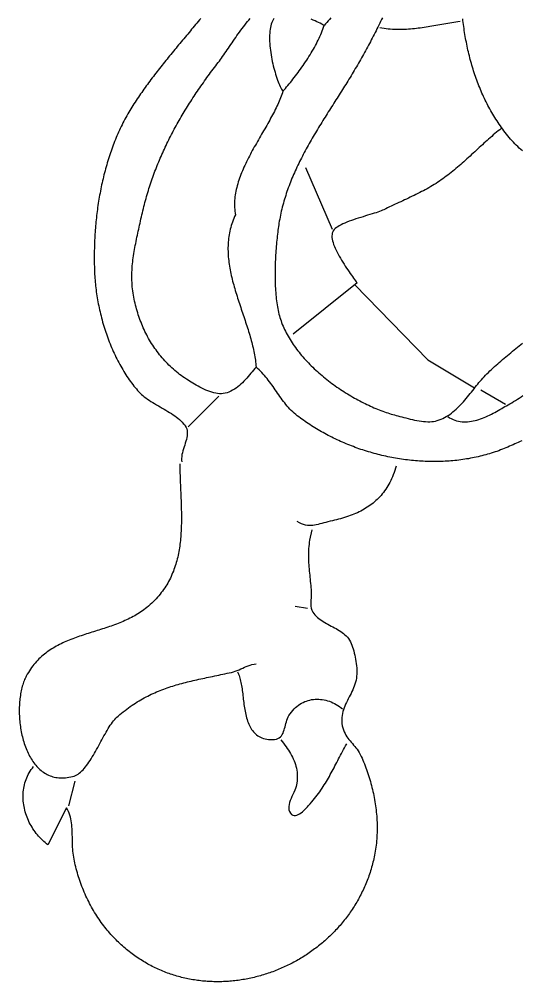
# Model space of a CAD drawing. Header units: millimetres. Extents: x 38 to 1443, y 33 to 1224.
# Drawn here: x 37.6 to 281.4, y 54.7 to 522.2 of the extents above; entities that cross this region are included whole.
import ezdxf

# ---------------------------------------------------------------- set-up
doc = ezdxf.new("R2010")
doc.units = ezdxf.units.MM
doc.layers.add('0_0_0', color=3, linetype='Continuous')

msp = doc.modelspace()

# ---------------------------------------------------------------- linework, layer by layer
at = {"layer": '0_0_0'}
for points in [[(125.7, 522.64), (125.06, 521.88), (124.43, 521.11), (123.8, 520.35), (123.16, 519.59), (122.53, 518.83), (121.89, 518.07), (121.25, 517.31), (120.62, 516.55), (119.98, 515.79), (119.35, 515.03), (118.71, 514.27), (118.08, 513.51), (117.45, 512.75), (116.81, 511.99), (116.18, 511.23), (115.55, 510.47), (114.92, 509.71), (114.29, 508.95), (113.66, 508.19), (113.04, 507.44), (112.41, 506.68), (111.79, 505.92), (111.16, 505.15), (110.54, 504.39), (109.93, 503.63), (109.31, 502.87), (108.69, 502.11), (108.08, 501.35), (107.47, 500.58), (106.86, 499.82), (106.26, 499.06), (105.66, 498.29), (105.06, 497.53), (104.46, 496.76), (103.87, 495.99), (103.27, 495.22), (102.69, 494.45), (102.1, 493.68), (101.52, 492.91), (100.94, 492.14), (100.37, 491.37), (99.8, 490.59), (99.23, 489.82), (98.67, 489.04), (98.11, 488.26), (97.55, 487.48), (97, 486.7), (96.46, 485.92), (95.91, 485.14), (95.38, 484.35), (94.84, 483.57), (94.31, 482.78), (93.79, 481.99), (93.27, 481.2), (92.75, 480.38), (92.23, 479.56), (91.72, 478.73), (91.21, 477.89), (90.72, 477.05), (90.23, 476.2), (89.75, 475.35), (89.28, 474.49), (88.82, 473.62), (88.37, 472.75), (87.92, 471.88), (87.48, 471), (87.05, 470.11), (86.63, 469.22), (86.21, 468.33), (85.8, 467.43), (85.4, 466.52), (85.01, 465.61), (84.63, 464.7), (84.25, 463.78), (83.88, 462.86), (83.52, 461.93), (83.16, 461), (82.81, 460.07), (82.47, 459.13), (82.14, 458.19), (81.82, 457.25), (81.5, 456.3), (81.19, 455.35), (80.88, 454.39), (80.58, 453.44), (80.29, 452.48), (80.01, 451.51), (79.74, 450.55), (79.47, 449.58), (79.21, 448.61), (78.95, 447.63), (78.7, 446.66), (78.46, 445.68), (78.23, 444.7), (78, 443.72), (77.78, 442.73), (77.56, 441.75), (77.36, 440.76), (77.15, 439.77), (76.96, 438.78), (76.77, 437.79), (76.59, 436.8), (76.41, 435.8), (76.25, 434.81), (76.08, 433.81), (75.93, 432.81), (75.78, 431.81), (75.63, 430.82), (75.5, 429.82), (75.37, 428.82), (75.24, 427.82), (75.12, 426.82), (75.01, 425.82), (74.9, 424.82), (74.8, 423.82), (74.71, 422.82), (74.62, 421.82), (74.53, 420.82), (74.46, 419.83), (74.39, 418.83), (74.32, 417.83), (74.26, 416.84), (74.21, 415.84), (74.16, 414.85), (74.11, 413.86), (74.08, 412.87), (74.05, 411.88), (74.02, 410.89), (74, 409.91), (73.98, 408.92), (73.97, 407.94), (73.97, 406.96), (73.97, 405.98), (73.97, 405), (73.99, 404.03), (74, 403.06), (74.02, 402.09), (74.05, 401.12), (74.08, 400.16), (74.12, 399.2), (74.16, 398.28), (74.21, 397.36), (74.28, 396.42), (74.35, 395.49), (74.43, 394.55), (74.52, 393.6), (74.62, 392.65), (74.73, 391.7), (74.85, 390.74), (74.98, 389.78), (75.12, 388.81), (75.27, 387.85), (75.43, 386.88), (75.59, 385.9), (75.77, 384.93), (75.96, 383.95), (76.15, 382.98), (76.36, 382), (76.57, 381.02), (76.8, 380.04), (77.03, 379.06), (77.27, 378.09), (77.53, 377.11), (77.79, 376.13), (78.06, 375.15), (78.34, 374.18), (78.63, 373.21), (78.93, 372.24), (79.23, 371.27), (79.55, 370.3), (79.88, 369.34), (80.21, 368.38), (80.56, 367.42), (80.91, 366.47), (81.27, 365.52), (81.64, 364.58), (82.03, 363.64), (82.42, 362.71), (82.81, 361.78), (83.22, 360.86), (83.64, 359.94), (84.06, 359.03), (84.5, 358.13), (84.94, 357.23), (85.4, 356.34), (85.86, 355.46), (86.33, 354.59), (86.81, 353.72), (87.29, 352.86), (87.79, 352.01), (88.3, 351.17), (88.81, 350.34), (89.33, 349.52), (89.86, 348.71), (90.4, 347.91), (90.95, 347.12), (91.51, 346.34), (92.08, 345.57), (92.65, 344.82), (93.23, 344.07), (93.83, 343.34), (94.43, 342.62), (95.04, 341.91), (95.65, 341.22), (96.23, 340.61), (96.86, 340.01), (97.54, 339.43), (98.26, 338.85), (99.02, 338.28), (99.82, 337.72), (100.64, 337.17), (101.49, 336.62), (102.37, 336.07), (103.26, 335.53), (104.16, 334.99), (105.08, 334.45), (106, 333.91), (106.92, 333.38), (107.84, 332.84), (108.76, 332.3), (109.66, 331.75), (110.55, 331.2), (111.42, 330.65), (112.26, 330.09), (113.08, 329.53), (113.87, 328.95), (114.62, 328.37), (115.33, 327.78), (116, 327.18), (116.62, 326.56), (117.19, 325.94), (117.7, 325.3), (118.16, 324.65), (118.54, 323.98), (118.86, 323.23), (119.06, 322.45), (119.15, 321.64), (119.15, 320.8), (119.06, 319.94), (118.91, 319.06), (118.7, 318.16), (118.45, 317.25), (118.17, 316.32), (117.87, 315.39), (117.56, 314.46), (117.27, 313.52), (116.99, 312.59), (116.75, 311.66), (116.56, 310.74), (116.43, 309.83), (116.37, 308.93), (116.4, 308.06), (116.52, 307.2)], [(281.47, 317.51), (280.62, 317.11), (279.77, 316.71), (278.92, 316.32), (278.07, 315.93), (277.22, 315.54), (276.37, 315.16), (275.52, 314.78), (274.66, 314.4), (273.79, 314.03), (272.91, 313.67), (272.03, 313.33), (271.15, 312.99), (270.27, 312.66), (269.38, 312.34), (268.48, 312.04), (267.58, 311.74), (266.68, 311.45), (265.78, 311.17), (264.87, 310.91), (263.96, 310.65), (263.04, 310.4), (262.13, 310.17), (261.21, 309.94), (260.28, 309.72), (259.36, 309.52), (258.43, 309.32), (257.5, 309.13), (256.56, 308.95), (255.63, 308.78), (254.69, 308.62), (253.75, 308.48), (252.81, 308.34), (251.86, 308.21), (250.92, 308.09), (249.97, 307.97), (249.02, 307.87), (248.07, 307.78), (247.11, 307.7), (246.16, 307.62), (245.2, 307.56), (244.25, 307.5), (243.29, 307.46), (242.33, 307.42), (241.37, 307.39), (240.41, 307.37), (239.45, 307.36), (238.49, 307.36), (237.53, 307.37), (236.56, 307.39), (235.6, 307.41), (234.64, 307.45), (233.67, 307.49), (232.71, 307.55), (231.75, 307.61), (230.78, 307.68), (229.82, 307.76), (228.86, 307.84), (227.9, 307.94), (226.94, 308.04), (225.98, 308.16), (225.02, 308.28), (224.06, 308.41), (223.1, 308.54), (222.14, 308.69), (221.19, 308.85), (220.23, 309.01), (219.28, 309.18), (218.33, 309.36), (217.38, 309.55), (216.43, 309.74), (215.48, 309.95), (214.54, 310.16), (213.59, 310.38), (212.65, 310.61), (211.71, 310.84), (210.78, 311.08), (209.84, 311.34), (208.91, 311.6), (207.98, 311.86), (207.05, 312.14), (206.13, 312.42), (205.21, 312.71), (204.29, 313.01), (203.38, 313.31), (202.46, 313.63), (201.56, 313.95), (200.65, 314.28), (199.75, 314.61), (198.85, 314.95), (197.95, 315.3), (197.06, 315.66), (196.17, 316.03), (195.29, 316.4), (194.41, 316.78), (193.54, 317.17), (192.66, 317.56), (191.8, 317.96), (190.93, 318.37), (190.08, 318.78), (189.22, 319.21), (188.37, 319.63), (187.53, 320.07), (186.69, 320.51), (185.86, 320.96), (185.03, 321.42), (184.2, 321.88), (183.38, 322.35), (182.57, 322.83), (181.76, 323.31), (180.96, 323.8), (180.16, 324.3), (179.37, 324.8), (178.59, 325.31), (177.81, 325.83), (177.03, 326.35), (176.27, 326.88), (175.5, 327.41), (174.75, 327.95), (174, 328.5), (173.26, 329.06), (172.52, 329.62), (171.76, 330.23), (171.02, 330.86), (170.31, 331.52), (169.61, 332.19), (168.94, 332.89), (168.29, 333.6), (167.65, 334.33), (167.03, 335.08), (166.42, 335.83), (165.82, 336.6), (165.24, 337.38), (164.66, 338.17), (164.09, 338.96), (163.52, 339.76), (162.97, 340.56), (162.41, 341.36), (161.85, 342.16), (161.29, 342.97), (160.73, 343.77), (160.17, 344.56), (159.6, 345.35), (159.03, 346.13), (158.44, 346.91), (157.85, 347.67), (157.24, 348.42), (156.62, 349.16), (155.98, 349.88), (155.33, 350.58), (154.66, 351.27), (153.97, 351.93), (153.26, 352.58), (152.52, 353.2), (151.92, 352.5), (151.3, 351.77), (150.67, 351.02), (150.03, 350.25), (149.38, 349.48), (148.72, 348.71), (148.04, 347.94), (147.35, 347.17), (146.64, 346.42), (145.91, 345.69), (145.17, 344.98), (144.4, 344.3), (143.62, 343.66), (142.82, 343.06), (141.99, 342.5), (141.14, 341.99), (140.27, 341.53), (139.37, 341.14), (138.45, 340.82), (137.5, 340.57), (136.52, 340.39), (135.66, 340.32), (134.77, 340.32), (133.85, 340.4), (132.92, 340.55), (131.97, 340.76), (131.01, 341.02), (130.04, 341.33), (129.08, 341.69), (128.11, 342.09), (127.15, 342.51), (126.2, 342.97), (125.27, 343.44), (124.36, 343.93), (123.47, 344.43), (122.61, 344.93), (121.78, 345.43), (120.98, 345.91), (120.23, 346.39), (119.52, 346.84), (118.67, 347.4), (117.84, 347.97), (117.02, 348.55), (116.21, 349.14), (115.41, 349.74), (114.63, 350.36), (113.86, 350.98), (113.11, 351.62), (112.37, 352.26), (111.64, 352.92), (110.92, 353.59), (110.22, 354.26), (109.54, 354.95), (108.86, 355.65), (108.2, 356.35), (107.56, 357.07), (106.92, 357.8), (106.3, 358.53), (105.7, 359.28), (105.1, 360.03), (104.52, 360.8), (103.96, 361.57), (103.4, 362.35), (102.86, 363.14), (102.33, 363.94), (101.82, 364.74), (101.32, 365.56), (100.83, 366.38), (100.36, 367.21), (99.9, 368.05), (99.45, 368.9), (99.01, 369.75), (98.59, 370.61), (98.18, 371.48), (97.78, 372.36), (97.4, 373.24), (97.03, 374.13), (96.67, 375.03), (96.33, 375.93), (96, 376.84), (95.68, 377.75), (95.37, 378.68), (95.08, 379.61), (94.8, 380.54), (94.53, 381.48), (94.28, 382.43), (94.03, 383.38), (93.81, 384.34), (93.59, 385.3), (93.38, 386.27), (93.19, 387.24), (93.01, 388.22), (92.85, 389.2), (92.7, 390.22), (92.56, 391.24), (92.46, 392.26), (92.37, 393.28), (92.31, 394.29), (92.26, 395.3), (92.24, 396.32), (92.23, 397.33), (92.24, 398.33), (92.27, 399.34), (92.32, 400.35), (92.38, 401.35), (92.46, 402.36), (92.55, 403.36), (92.65, 404.36), (92.77, 405.36), (92.9, 406.36), (93.04, 407.36), (93.19, 408.36), (93.35, 409.35), (93.52, 410.35), (93.7, 411.34), (93.89, 412.34), (94.08, 413.33), (94.28, 414.32), (94.48, 415.31), (94.69, 416.31), (94.9, 417.3), (95.12, 418.29), (95.33, 419.28), (95.55, 420.26), (95.77, 421.25), (95.99, 422.24), (96.21, 423.23), (96.43, 424.21), (96.64, 425.2), (96.86, 426.21), (97.09, 427.22), (97.32, 428.22), (97.56, 429.22), (97.8, 430.21), (98.05, 431.2), (98.31, 432.18), (98.57, 433.17), (98.83, 434.14), (99.1, 435.12), (99.38, 436.08), (99.66, 437.05), (99.95, 438.01), (100.24, 438.97), (100.54, 439.92), (100.84, 440.87), (101.15, 441.82), (101.47, 442.76), (101.79, 443.7), (102.11, 444.64), (102.44, 445.57), (102.78, 446.5), (103.12, 447.42), (103.46, 448.35), (103.82, 449.27), (104.17, 450.18), (104.53, 451.1), (104.9, 452.01), (105.27, 452.91), (105.65, 453.82), (106.03, 454.72), (106.42, 455.62), (106.81, 456.51), (107.2, 457.4), (107.61, 458.29), (108.01, 459.18), (108.42, 460.06), (108.84, 460.95), (109.26, 461.83), (109.69, 462.7), (110.12, 463.58), (110.55, 464.45), (111, 465.32), (111.44, 466.19), (111.89, 467.05), (112.35, 467.91), (112.8, 468.78), (113.27, 469.63), (113.74, 470.49), (114.21, 471.35), (114.69, 472.2), (115.17, 473.05), (115.66, 473.9), (116.15, 474.74), (116.65, 475.59), (117.15, 476.43), (117.65, 477.28), (118.16, 478.12), (118.68, 478.96), (119.2, 479.79), (119.72, 480.63), (120.25, 481.46), (120.78, 482.3), (121.32, 483.13), (121.86, 483.96), (122.4, 484.79), (122.95, 485.62), (123.51, 486.44), (124.06, 487.27), (124.63, 488.1), (125.19, 488.92), (125.76, 489.74), (126.34, 490.57), (126.92, 491.39), (127.5, 492.21), (128.08, 493.03), (128.68, 493.85), (129.27, 494.67), (129.87, 495.48), (130.47, 496.3), (131.08, 497.12), (131.69, 497.94), (132.31, 498.75), (132.93, 499.57), (133.55, 500.39), (134.18, 501.2), (134.7, 501.89), (135.23, 502.61), (135.76, 503.35), (136.3, 504.11), (136.85, 504.89), (137.4, 505.69), (137.96, 506.5), (138.52, 507.33), (139.09, 508.17), (139.67, 509.03), (140.25, 509.89), (140.84, 510.75), (141.43, 511.63), (142.03, 512.5), (142.63, 513.38), (143.24, 514.26), (143.86, 515.13), (144.48, 516), (145.11, 516.87), (145.75, 517.72), (146.39, 518.57), (147.04, 519.4), (147.69, 520.22), (148.35, 521.03), (149.02, 521.81), (149.69, 522.58)], [(161.2, 522.57), (160.82, 521.97), (160.48, 521.31), (160.18, 520.61), (159.91, 519.86), (159.69, 519.06), (159.5, 518.22), (159.35, 517.34), (159.23, 516.43), (159.14, 515.49), (159.08, 514.52), (159.05, 513.52), (159.06, 512.49), (159.09, 511.45), (159.14, 510.39), (159.22, 509.32), (159.33, 508.23), (159.45, 507.14), (159.6, 506.04), (159.77, 504.94), (159.96, 503.84), (160.17, 502.75), (160.39, 501.66), (160.63, 500.58), (160.88, 499.52), (161.14, 498.47), (161.42, 497.44), (161.71, 496.43), (162, 495.45), (162.31, 494.5), (162.62, 493.58), (162.94, 492.69), (163.26, 491.84), (163.58, 491.03), (163.91, 490.27), (164.23, 489.55), (164.56, 488.88), (164.88, 488.26), (165.21, 487.7), (165.52, 487.2), (166.12, 487.89), (166.73, 488.6), (167.33, 489.32), (167.95, 490.05), (168.56, 490.8), (169.18, 491.56), (169.8, 492.33), (170.42, 493.11), (171.04, 493.9), (171.66, 494.71), (172.28, 495.52), (172.89, 496.34), (173.5, 497.18), (174.11, 498.02), (174.72, 498.86), (175.31, 499.72), (175.91, 500.58), (176.49, 501.45), (177.07, 502.32), (177.64, 503.19), (178.2, 504.08), (178.74, 504.96), (179.28, 505.85), (179.81, 506.74), (180.32, 507.64), (180.82, 508.53), (181.31, 509.43), (181.78, 510.32), (182.24, 511.22), (182.68, 512.12), (183.1, 513.01), (183.51, 513.9), (183.9, 514.8), (184.26, 515.68), (184.61, 516.57), (184.94, 517.45), (185.24, 518.33), (185.52, 519.2)], [(213.82, 522.91), (213.39, 522.01), (212.95, 521.11), (212.51, 520.22), (212.07, 519.32), (211.63, 518.43), (211.18, 517.53), (210.73, 516.64), (210.28, 515.75), (209.82, 514.86), (209.36, 513.97), (208.9, 513.08), (208.44, 512.2), (207.97, 511.31), (207.51, 510.43), (207.04, 509.55), (206.56, 508.67), (206.09, 507.79), (205.61, 506.91), (205.13, 506.03), (204.64, 505.16), (204.16, 504.28), (203.67, 503.41), (203.17, 502.54), (202.68, 501.67), (202.18, 500.8), (201.68, 499.94), (201.18, 499.07), (200.67, 498.21), (200.16, 497.34), (199.65, 496.48), (199.14, 495.62), (198.62, 494.77), (198.1, 493.91), (197.58, 493.05), (197.05, 492.2), (196.54, 491.37), (196.02, 490.54), (195.5, 489.71), (194.98, 488.88), (194.46, 488.04), (193.93, 487.21), (193.4, 486.38), (192.87, 485.54), (192.35, 484.71), (191.82, 483.88), (191.28, 483.04), (190.75, 482.2), (190.22, 481.37), (189.69, 480.53), (189.16, 479.69), (188.62, 478.85), (188.09, 478.01), (187.56, 477.17), (187.03, 476.33), (186.5, 475.48), (185.97, 474.64), (185.44, 473.79), (184.92, 472.95), (184.39, 472.1), (183.87, 471.25), (183.35, 470.4), (182.83, 469.55), (182.32, 468.69), (181.8, 467.84), (181.29, 466.98), (180.78, 466.12), (180.28, 465.26), (179.78, 464.4), (179.28, 463.54), (178.78, 462.68), (178.29, 461.81), (177.81, 460.94), (177.33, 460.07), (176.85, 459.2), (176.37, 458.32), (175.91, 457.45), (175.44, 456.57), (174.98, 455.69), (174.53, 454.81), (174.08, 453.92), (173.64, 453.04), (173.21, 452.15), (172.78, 451.26), (172.35, 450.36), (171.94, 449.46), (171.53, 448.57), (171.12, 447.66), (170.73, 446.76), (170.34, 445.85), (169.95, 444.95), (169.58, 444.03), (169.21, 443.12), (168.85, 442.2), (168.5, 441.28), (168.16, 440.36), (167.83, 439.43), (167.5, 438.5), (167.19, 437.57), (166.88, 436.64), (166.58, 435.7), (166.29, 434.76), (166.01, 433.81), (165.75, 432.87), (165.49, 431.91), (165.24, 430.96), (165, 430), (164.77, 429.04), (164.55, 428.08), (164.35, 427.11), (164.15, 426.14), (163.97, 425.16), (163.8, 424.18), (163.64, 423.2), (163.51, 422.36), (163.38, 421.49), (163.25, 420.61), (163.13, 419.7), (163.01, 418.77), (162.9, 417.83), (162.79, 416.87), (162.68, 415.9), (162.57, 414.9), (162.48, 413.9), (162.38, 412.88), (162.29, 411.85), (162.21, 410.82), (162.13, 409.77), (162.06, 408.71), (161.99, 407.64), (161.93, 406.57), (161.88, 405.5), (161.83, 404.42), (161.79, 403.33), (161.76, 402.24), (161.73, 401.16), (161.71, 400.07), (161.7, 398.98), (161.7, 397.9), (161.71, 396.81), (161.73, 395.74), (161.75, 394.66), (161.79, 393.6), (161.83, 392.54), (161.89, 391.48), (161.95, 390.44), (162.03, 389.41), (162.11, 388.39), (162.21, 387.38), (162.31, 386.38), (162.43, 385.4), (162.56, 384.44), (162.71, 383.49), (162.86, 382.56), (163.03, 381.65), (163.21, 380.75), (163.4, 379.88), (163.61, 379.03), (163.83, 378.2), (164.07, 377.36), (164.34, 376.52), (164.62, 375.68), (164.93, 374.84), (165.25, 374.01), (165.6, 373.18), (165.96, 372.36), (166.34, 371.54), (166.74, 370.72), (167.15, 369.9), (167.58, 369.09), (168.03, 368.28), (168.5, 367.48), (168.98, 366.68), (169.48, 365.89), (169.99, 365.1), (170.52, 364.31), (171.06, 363.53), (171.62, 362.76), (172.19, 361.99), (172.78, 361.22), (173.38, 360.46), (173.99, 359.71), (174.62, 358.96), (175.26, 358.22), (175.91, 357.48), (176.57, 356.75), (177.24, 356.02), (177.93, 355.31), (178.62, 354.59), (179.33, 353.89), (180.04, 353.19), (180.77, 352.49), (181.51, 351.81), (182.25, 351.13), (183, 350.46), (183.77, 349.79), (184.54, 349.14), (185.31, 348.49), (186.1, 347.85), (186.89, 347.21), (187.69, 346.59), (188.49, 345.97), (189.31, 345.36), (190.12, 344.76), (190.95, 344.17), (191.77, 343.58), (192.61, 343.01), (193.44, 342.44), (194.28, 341.88), (195.13, 341.33), (195.98, 340.79), (196.83, 340.26), (197.68, 339.74), (198.54, 339.23), (199.4, 338.73), (200.26, 338.24), (201.12, 337.76), (201.98, 337.29), (202.84, 336.83), (203.71, 336.38), (204.57, 335.94), (205.43, 335.51), (206.29, 335.1), (207.16, 334.69), (208.02, 334.29), (208.87, 333.91), (209.73, 333.54), (210.58, 333.18), (211.43, 332.83), (212.28, 332.49), (213.13, 332.16), (213.97, 331.85), (214.81, 331.55), (215.64, 331.26), (216.47, 330.98), (217.29, 330.71), (218.11, 330.46), (218.92, 330.22), (219.72, 330), (220.52, 329.78), (221.38, 329.56), (222.28, 329.32), (223.23, 329.07), (224.21, 328.81), (225.22, 328.55), (226.26, 328.29), (227.32, 328.04), (228.4, 327.79), (229.48, 327.56), (230.57, 327.36), (231.65, 327.17), (232.72, 327.01), (233.78, 326.89), (234.82, 326.8), (235.84, 326.75), (236.82, 326.75), (237.77, 326.8), (238.67, 326.9), (239.52, 327.06), (240.46, 327.31), (241.37, 327.6), (242.27, 327.95), (243.15, 328.34), (244.01, 328.77), (244.85, 329.25), (245.68, 329.76), (246.49, 330.31), (247.28, 330.89), (248.06, 331.51), (248.83, 332.15), (249.58, 332.82), (250.32, 333.51), (251.04, 334.22), (251.75, 334.95), (252.46, 335.7), (253.14, 336.46), (253.82, 337.23), (254.49, 338.01), (255.15, 338.79), (255.79, 339.58), (256.43, 340.37), (257.06, 341.15), (257.68, 341.94), (258.3, 342.71), (258.91, 343.48), (259.51, 344.24), (260.1, 344.98), (260.69, 345.7), (261.28, 346.41), (261.86, 347.09), (262.5, 347.82), (263.16, 348.54), (263.83, 349.26), (264.53, 349.97), (265.24, 350.68), (265.97, 351.38), (266.71, 352.08), (267.46, 352.78), (268.22, 353.47), (269, 354.16), (269.78, 354.85), (270.57, 355.53), (271.37, 356.21), (272.17, 356.89), (272.98, 357.56), (273.79, 358.24), (274.6, 358.91), (275.41, 359.58), (276.22, 360.25), (277.03, 360.92), (277.84, 361.58), (278.64, 362.25), (279.44, 362.92), (280.23, 363.59), (281.02, 364.26), (281.79, 364.92)], [(188.8, 522.9), (188.16, 522.15), (187.52, 521.41), (186.86, 520.67), (186.2, 519.93), (185.52, 519.2), (184.99, 519.53), (184.36, 519.88), (183.66, 520.25), (182.88, 520.63), (182.04, 521.02), (181.15, 521.42), (180.2, 521.82), (179.21, 522.21)], [(212.52, 518.2), (213.57, 518.02), (214.61, 517.86), (215.64, 517.72), (216.66, 517.61), (217.67, 517.51), (218.68, 517.44), (219.67, 517.39), (220.67, 517.35), (221.65, 517.34), (222.63, 517.34), (223.6, 517.35), (224.57, 517.39), (225.53, 517.43), (226.49, 517.49), (227.45, 517.57), (228.4, 517.65), (229.35, 517.75), (230.3, 517.86), (231.24, 517.98), (232.19, 518.1), (233.13, 518.24), (234.08, 518.38), (235.02, 518.53), (235.96, 518.68), (236.91, 518.84), (237.86, 519), (238.8, 519.16), (239.76, 519.33), (240.71, 519.5), (241.67, 519.67), (242.63, 519.84), (243.59, 520), (244.56, 520.17), (245.54, 520.33), (246.52, 520.49), (247.51, 520.64), (248.5, 520.79), (249.5, 520.94), (250.51, 521.07), (251.52, 521.2)], [(281.74, 458.35), (281, 459), (280.27, 459.65), (279.54, 460.33), (278.82, 461.01), (278.11, 461.72), (277.41, 462.45), (276.72, 463.19), (276.03, 463.95), (275.35, 464.73), (274.68, 465.53), (274.02, 466.36), (273.37, 467.2), (272.78, 467.99), (272.2, 468.78), (271.63, 469.58), (271.07, 470.39), (270.52, 471.19), (269.97, 472), (269.44, 472.82), (268.92, 473.64), (268.4, 474.46), (267.9, 475.29), (267.4, 476.12), (266.92, 476.95), (266.44, 477.79), (265.97, 478.63), (265.51, 479.48), (265.06, 480.33), (264.62, 481.18), (264.19, 482.04), (263.76, 482.9), (263.35, 483.76), (262.94, 484.63), (262.54, 485.5), (262.15, 486.37), (261.77, 487.25), (261.39, 488.13), (261.03, 489.01), (260.67, 489.9), (260.32, 490.78), (259.98, 491.68), (259.65, 492.57), (259.32, 493.47), (259.01, 494.37), (258.7, 495.27), (258.4, 496.18), (258.1, 497.09), (257.81, 498), (257.54, 498.92), (257.26, 499.83), (257, 500.75), (256.74, 501.67), (256.49, 502.6), (256.25, 503.53), (256.02, 504.46), (255.79, 505.39), (255.57, 506.32), (255.35, 507.26), (255.14, 508.19), (254.94, 509.13), (254.75, 510.08), (254.56, 511.02), (254.38, 511.97), (254.21, 512.91), (254.04, 513.86), (253.88, 514.81), (253.72, 515.77), (253.57, 516.72), (253.43, 517.68), (253.3, 518.64), (253.17, 519.6), (253.04, 520.56), (252.92, 521.52), (252.81, 522.48)], [(165.52, 487.2), (165.27, 486.41), (165, 485.62), (164.7, 484.82), (164.4, 484.02), (164.07, 483.21), (163.73, 482.4), (163.37, 481.59), (163, 480.77), (162.61, 479.94), (162.22, 479.12), (161.8, 478.29), (161.38, 477.45), (160.95, 476.61), (160.51, 475.77), (160.05, 474.93), (159.59, 474.08), (159.12, 473.23), (158.65, 472.37), (158.17, 471.52), (157.68, 470.66), (157.18, 469.8), (156.69, 468.93), (156.19, 468.06), (155.69, 467.19), (155.18, 466.32), (154.68, 465.45), (154.17, 464.57), (153.66, 463.69), (153.16, 462.81), (152.66, 461.93), (152.16, 461.04), (151.66, 460.16), (151.17, 459.27), (150.68, 458.38), (150.2, 457.49), (149.73, 456.6), (149.26, 455.71), (148.8, 454.82), (148.35, 453.92), (147.9, 453.03), (147.47, 452.13), (147.05, 451.24), (146.64, 450.34), (146.24, 449.44), (145.86, 448.55), (145.49, 447.65), (145.13, 446.75), (144.79, 445.85), (144.47, 444.96), (144.16, 444.06), (143.87, 443.16), (143.6, 442.27), (143.35, 441.37), (143.12, 440.48), (142.91, 439.58), (142.72, 438.69), (142.55, 437.8), (142.4, 436.91), (142.28, 436.02), (142.18, 435.13), (142.11, 434.24), (142.06, 433.35), (142.04, 432.47), (142.05, 431.59), (142.09, 430.71), (142.15, 429.83), (142.24, 428.95), (142.37, 428.07), (142.52, 427.2)], [(271.52, 469.2), (270.74, 468.57), (269.96, 467.94), (269.19, 467.3), (268.42, 466.65), (267.65, 465.99), (266.89, 465.33), (266.13, 464.66), (265.37, 463.99), (264.61, 463.32), (263.86, 462.64), (263.11, 461.96), (262.36, 461.27), (261.61, 460.59), (260.86, 459.9), (260.11, 459.21), (259.36, 458.52), (258.61, 457.83), (257.86, 457.14), (257.11, 456.45), (256.36, 455.76), (255.61, 455.08), (254.86, 454.39), (254.1, 453.71), (253.35, 453.03), (252.59, 452.36), (251.82, 451.69), (251.06, 451.02), (250.29, 450.36), (249.52, 449.71), (248.74, 449.06), (247.96, 448.42), (247.17, 447.78), (246.38, 447.16), (245.59, 446.54), (244.79, 445.93), (243.98, 445.33), (243.17, 444.74), (242.35, 444.16), (241.52, 443.59), (240.69, 443.03), (239.85, 442.48), (238.99, 441.94), (238.13, 441.42), (237.27, 440.9), (236.39, 440.4), (235.51, 439.9), (234.62, 439.42), (233.73, 438.94), (232.83, 438.47), (231.92, 438), (231.02, 437.54), (230.1, 437.09), (229.19, 436.64), (228.27, 436.2), (227.35, 435.76), (226.43, 435.33), (225.51, 434.89), (224.58, 434.46), (223.66, 434.03), (222.74, 433.6), (221.81, 433.18), (220.89, 432.75), (219.97, 432.32), (219.06, 431.89), (218.14, 431.46), (217.23, 431.02), (216.32, 430.59), (215.42, 430.15), (214.52, 429.7), (213.93, 429.43), (213.25, 429.14), (212.49, 428.86), (211.66, 428.56), (210.76, 428.26), (209.8, 427.96), (208.79, 427.64), (207.74, 427.32), (206.66, 426.99), (205.55, 426.66), (204.42, 426.31), (203.28, 425.96), (202.14, 425.6), (201, 425.23), (199.87, 424.85), (198.76, 424.46), (197.67, 424.06), (196.62, 423.65), (195.61, 423.24), (194.66, 422.81), (193.76, 422.37), (192.92, 421.92), (192.16, 421.46), (191.47, 420.99), (190.88, 420.5), (190.38, 420.01), (189.98, 419.5), (189.7, 418.98), (189.49, 418.37), (189.37, 417.7), (189.33, 416.99), (189.36, 416.23), (189.47, 415.43), (189.64, 414.59), (189.88, 413.72), (190.17, 412.83), (190.52, 411.9), (190.91, 410.96), (191.35, 410), (191.82, 409.03), (192.33, 408.05), (192.87, 407.07), (193.43, 406.09), (194.01, 405.11), (194.61, 404.14), (195.21, 403.19), (195.82, 402.25), (196.43, 401.33), (197.04, 400.44), (197.64, 399.57), (198.22, 398.74), (198.79, 397.95), (199.33, 397.19), (199.84, 396.49), (200.32, 395.83), (200.77, 395.23), (201.17, 394.68), (201.52, 394.2), (170.52, 369.2)], [(176.52, 450.2), (189.52, 420.2)], [(142.52, 427.2), (142.11, 426.34), (141.73, 425.47), (141.37, 424.6), (141.04, 423.72), (140.74, 422.85), (140.46, 421.97), (140.2, 421.09), (139.97, 420.21), (139.76, 419.33), (139.58, 418.44), (139.42, 417.56), (139.28, 416.67), (139.16, 415.78), (139.06, 414.89), (138.99, 413.99), (138.93, 413.1), (138.89, 412.2), (138.88, 411.3), (138.88, 410.41), (138.89, 409.51), (138.93, 408.6), (138.98, 407.7), (139.05, 406.8), (139.13, 405.89), (139.23, 404.99), (139.34, 404.08), (139.47, 403.18), (139.61, 402.27), (139.76, 401.36), (139.93, 400.45), (140.11, 399.55), (140.3, 398.64), (140.5, 397.73), (140.71, 396.82), (140.93, 395.91), (141.15, 395), (141.39, 394.09), (141.64, 393.18), (141.89, 392.26), (142.15, 391.35), (142.42, 390.44), (142.69, 389.53), (142.97, 388.62), (143.26, 387.71), (143.55, 386.81), (143.84, 385.9), (144.13, 384.99), (144.43, 384.08), (144.73, 383.18), (145.04, 382.27), (145.34, 381.36), (145.64, 380.46), (145.95, 379.56), (146.25, 378.65), (146.56, 377.75), (146.86, 376.85), (147.16, 375.95), (147.46, 375.05), (147.75, 374.16), (148.04, 373.26), (148.33, 372.37), (148.61, 371.48), (148.89, 370.59), (149.16, 369.7), (149.42, 368.81), (149.68, 367.92), (149.93, 367.04), (150.18, 366.16), (150.41, 365.28), (150.64, 364.4), (150.85, 363.53), (151.06, 362.65), (151.26, 361.78), (151.44, 360.91), (151.62, 360.04), (151.78, 359.18), (151.93, 358.32), (152.06, 357.46), (152.18, 356.6), (152.29, 355.75), (152.38, 354.9), (152.46, 354.05), (152.52, 353.2)], [(200.52, 393.2), (235.81, 356.83), (258.52, 343.2)], [(261.52, 342.2), (273.52, 335.2)], [(134.52, 339.2), (119.52, 324.2)], [(245.52, 329.2), (246.38, 328.67), (247.24, 328.21), (248.11, 327.82), (248.98, 327.49), (249.86, 327.22), (250.74, 327), (251.63, 326.85), (252.52, 326.74), (253.41, 326.69), (254.3, 326.68), (255.2, 326.72), (256.09, 326.81), (256.99, 326.93), (257.88, 327.1), (258.78, 327.3), (259.67, 327.54), (260.56, 327.81), (261.45, 328.1), (262.34, 328.43), (263.22, 328.78), (264.1, 329.15), (264.97, 329.55), (265.84, 329.96), (266.7, 330.38), (267.55, 330.82), (268.4, 331.27), (269.24, 331.73), (270.07, 332.19), (270.89, 332.66), (271.71, 333.13), (272.51, 333.59), (273.3, 334.06), (274.09, 334.51), (274.86, 334.96), (275.61, 335.4), (276.57, 335.96), (277.51, 336.52), (278.44, 337.08), (279.36, 337.65), (280.27, 338.22), (281.17, 338.8), (282.05, 339.38)], [(115.52, 306.2), (115.53, 305.29), (115.54, 304.38), (115.55, 303.46), (115.57, 302.54), (115.59, 301.62), (115.61, 300.7), (115.64, 299.77), (115.67, 298.84), (115.71, 297.91), (115.74, 296.98), (115.78, 296.05), (115.82, 295.12), (115.86, 294.18), (115.9, 293.25), (115.94, 292.31), (115.98, 291.37), (116.02, 290.43), (116.05, 289.5), (116.09, 288.56), (116.12, 287.62), (116.16, 286.68), (116.18, 285.74), (116.21, 284.8), (116.23, 283.86), (116.25, 282.92), (116.26, 281.99), (116.27, 281.05), (116.28, 280.12), (116.28, 279.18), (116.27, 278.25), (116.25, 277.32), (116.23, 276.39), (116.21, 275.46), (116.17, 274.54), (116.13, 273.61), (116.08, 272.69), (116.02, 271.77), (115.95, 270.86), (115.87, 269.94), (115.78, 269.03), (115.68, 268.12), (115.57, 267.22), (115.45, 266.31), (115.32, 265.42), (115.17, 264.52), (115.01, 263.63), (114.85, 262.74), (114.66, 261.86), (114.47, 260.98), (114.26, 260.1), (114.03, 259.23), (113.79, 258.36), (113.54, 257.5), (113.27, 256.65), (112.98, 255.79), (112.68, 254.95), (112.36, 254.1), (112.03, 253.27), (111.68, 252.44), (111.3, 251.61), (110.92, 250.79), (110.51, 249.98), (110.08, 249.17), (109.63, 248.37), (109.17, 247.58), (108.68, 246.79), (108.17, 246.01), (107.65, 245.24), (107.1, 244.47), (106.53, 243.71), (105.93, 242.96), (105.32, 242.21), (104.68, 241.48), (104.01, 240.75), (103.33, 240.03), (102.61, 239.31), (101.88, 238.61), (101.12, 237.91), (100.33, 237.22), (99.52, 236.54), (98.81, 235.98), (98.1, 235.43), (97.37, 234.9), (96.64, 234.4), (95.89, 233.9), (95.14, 233.43), (94.38, 232.96), (93.61, 232.52), (92.83, 232.09), (92.05, 231.67), (91.26, 231.26), (90.46, 230.87), (89.66, 230.49), (88.85, 230.12), (88.03, 229.76), (87.21, 229.41), (86.39, 229.08), (85.56, 228.75), (84.72, 228.42), (83.88, 228.11), (83.04, 227.8), (82.2, 227.5), (81.35, 227.21), (80.5, 226.92), (79.65, 226.64), (78.79, 226.36), (77.94, 226.08), (77.08, 225.81), (76.22, 225.53), (75.36, 225.26), (74.51, 224.99), (73.65, 224.73), (72.79, 224.46), (71.94, 224.19), (71.08, 223.92), (70.23, 223.64), (69.38, 223.37), (68.53, 223.09), (67.68, 222.8), (66.84, 222.52), (66, 222.23), (65.17, 221.93), (64.34, 221.62), (63.51, 221.31), (62.69, 220.99), (61.87, 220.67), (61.06, 220.33), (60.25, 219.99), (59.45, 219.63), (58.66, 219.27), (57.88, 218.89), (57.1, 218.5), (56.33, 218.1), (55.56, 217.69), (54.81, 217.26), (54.06, 216.82), (53.33, 216.36), (52.6, 215.89), (51.88, 215.4), (51.17, 214.9), (50.47, 214.38), (49.79, 213.84), (49.11, 213.28), (48.45, 212.7), (47.79, 212.11), (47.15, 211.49), (46.52, 210.85), (45.91, 210.2), (45.31, 209.52), (44.72, 208.81), (44.14, 208.08), (43.58, 207.33), (43.04, 206.56), (42.5, 205.76), (41.99, 204.93), (41.49, 204.08), (41, 203.2), (40.72, 202.65), (40.45, 202.07), (40.18, 201.47), (39.94, 200.86), (39.7, 200.22), (39.48, 199.57), (39.26, 198.9), (39.06, 198.21), (38.88, 197.51), (38.7, 196.79), (38.54, 196.06), (38.39, 195.31), (38.25, 194.55), (38.13, 193.78), (38.02, 193), (37.92, 192.21), (37.83, 191.41), (37.76, 190.6), (37.7, 189.78), (37.65, 188.95), (37.62, 188.12), (37.6, 187.28), (37.59, 186.43), (37.59, 185.58), (37.61, 184.73), (37.64, 183.87), (37.69, 183.01), (37.75, 182.15), (37.82, 181.29), (37.91, 180.43), (38.01, 179.57), (38.12, 178.71), (38.25, 177.86), (38.39, 177), (38.55, 176.15), (38.72, 175.31), (38.9, 174.47), (39.1, 173.63), (39.31, 172.8), (39.53, 171.98), (39.77, 171.17), (40.03, 170.37), (40.3, 169.57), (40.58, 168.79), (40.88, 168.02), (41.19, 167.26), (41.51, 166.51), (41.86, 165.78), (42.21, 165.06), (42.58, 164.35), (42.97, 163.66), (43.37, 162.99), (43.78, 162.34), (44.21, 161.7), (44.66, 161.08), (45.12, 160.48), (45.6, 159.9), (46.09, 159.34), (46.59, 158.81), (47.11, 158.29), (47.65, 157.8), (48.2, 157.34), (48.77, 156.89), (49.36, 156.48), (49.96, 156.09), (50.57, 155.72), (51.2, 155.39), (51.85, 155.08), (52.51, 154.8), (53.19, 154.55), (53.88, 154.33), (54.59, 154.15), (55.32, 153.99), (56.06, 153.87), (56.82, 153.78), (57.6, 153.73), (58.39, 153.71), (59.2, 153.73), (60.02, 153.78), (60.86, 153.88), (61.72, 154.01), (62.59, 154.18), (63.48, 154.38), (64.16, 154.59), (64.82, 154.86), (65.46, 155.2), (66.1, 155.59), (66.72, 156.05), (67.34, 156.55), (67.94, 157.11), (68.54, 157.71), (69.12, 158.36), (69.7, 159.05), (70.27, 159.78), (70.83, 160.54), (71.39, 161.34), (71.94, 162.17), (72.48, 163.02), (73.02, 163.89), (73.55, 164.79), (74.08, 165.7), (74.6, 166.62), (75.12, 167.56), (75.64, 168.5), (76.15, 169.45), (76.66, 170.4), (77.18, 171.34), (77.69, 172.29), (78.19, 173.22), (78.7, 174.14), (79.21, 175.05), (79.72, 175.95), (80.23, 176.82), (80.75, 177.67), (81.26, 178.49), (81.78, 179.29), (82.3, 180.05), (82.83, 180.77), (83.36, 181.46), (83.89, 182.11), (84.43, 182.71), (84.98, 183.26), (85.53, 183.76), (86.38, 184.48), (87.24, 185.19), (88.09, 185.87), (88.94, 186.53), (89.79, 187.17), (90.64, 187.79), (91.49, 188.39), (92.34, 188.98), (93.18, 189.55), (94.03, 190.09), (94.88, 190.63), (95.73, 191.14), (96.57, 191.64), (97.42, 192.12), (98.27, 192.59), (99.12, 193.04), (99.97, 193.48), (100.82, 193.91), (101.68, 194.32), (102.53, 194.72), (103.38, 195.1), (104.24, 195.47), (105.1, 195.83), (105.96, 196.18), (106.82, 196.52), (107.69, 196.85), (108.55, 197.16), (109.42, 197.47), (110.3, 197.77), (111.17, 198.06), (112.05, 198.34), (112.93, 198.61), (113.81, 198.88), (114.7, 199.14), (115.59, 199.39), (116.49, 199.63), (117.39, 199.87), (118.29, 200.11), (119.2, 200.34), (120.11, 200.56), (121.03, 200.78), (121.95, 201), (122.87, 201.21), (123.8, 201.42), (124.74, 201.63), (125.68, 201.84), (126.63, 202.04), (127.58, 202.25), (128.53, 202.45), (129.5, 202.65), (130.47, 202.86), (131.44, 203.06), (132.42, 203.27), (133.41, 203.47), (134.41, 203.68), (135.41, 203.89), (136.42, 204.11), (137.43, 204.32), (138.46, 204.55), (139.49, 204.77), (140.52, 205), (141.5, 205.25), (142.44, 205.56), (143.36, 205.9), (144.25, 206.28), (145.14, 206.67), (146.02, 207.07), (146.89, 207.47), (147.78, 207.86), (148.67, 208.22), (149.59, 208.55), (150.53, 208.83), (151.51, 209.05), (152.52, 209.2)], [(220.52, 305.2), (220.19, 304.1), (219.85, 303.04), (219.48, 302), (219.1, 300.99), (218.7, 300.01), (218.28, 299.06), (217.85, 298.14), (217.39, 297.24), (216.93, 296.37), (216.44, 295.52), (215.94, 294.7), (215.42, 293.91), (214.88, 293.14), (214.33, 292.39), (213.76, 291.67), (213.17, 290.97), (212.57, 290.3), (211.96, 289.64), (211.32, 289.01), (210.67, 288.4), (210.01, 287.81), (209.33, 287.24), (208.63, 286.69), (207.92, 286.16), (207.19, 285.65), (206.45, 285.15), (205.69, 284.68), (204.91, 284.22), (204.13, 283.78), (203.32, 283.35), (202.51, 282.94), (201.67, 282.55), (200.83, 282.17), (199.96, 281.8), (199.09, 281.45), (198.2, 281.12), (197.29, 280.79), (196.37, 280.48), (195.44, 280.18), (194.49, 279.89), (193.53, 279.62), (192.56, 279.35), (191.57, 279.09), (190.57, 278.85), (189.55, 278.61), (188.52, 278.38), (187.41, 278.12), (186.36, 277.85), (185.36, 277.58), (184.4, 277.31), (183.48, 277.06), (182.59, 276.82), (181.72, 276.62), (180.86, 276.46), (180.01, 276.34), (179.16, 276.28), (178.3, 276.29), (177.42, 276.37), (176.52, 276.54), (175.59, 276.79), (174.61, 277.15), (173.6, 277.62), (172.52, 278.2)], [(179.52, 274.2), (178.52, 269.2)], [(178.52, 269.2), (178.35, 268.2), (178.21, 267.2), (178.1, 266.2), (178.02, 265.2), (177.96, 264.2), (177.92, 263.21), (177.91, 262.21), (177.91, 261.21), (177.93, 260.21), (177.97, 259.21), (178.02, 258.22), (178.09, 257.22), (178.16, 256.22), (178.25, 255.22), (178.34, 254.22), (178.44, 253.22), (178.54, 252.22), (178.64, 251.22), (178.74, 250.22), (178.84, 249.22), (178.94, 248.22), (179.03, 247.22), (179.12, 246.21), (179.19, 245.21), (179.26, 244.21), (179.31, 243.2), (179.31, 242.17), (179.25, 241.15), (179.16, 240.13), (179.07, 239.12), (179.03, 238.12), (179.07, 237.13), (179.23, 236.16), (179.55, 235.2), (180.05, 234.26), (180.55, 233.55), (181.1, 232.89), (181.69, 232.26), (182.32, 231.68), (182.97, 231.13), (183.66, 230.61), (184.38, 230.12), (185.11, 229.65), (185.87, 229.2), (186.63, 228.76), (187.41, 228.33), (188.2, 227.92), (188.99, 227.5), (189.78, 227.08), (190.56, 226.66), (191.34, 226.23), (192.11, 225.79), (192.86, 225.34), (193.59, 224.86), (194.29, 224.36), (194.98, 223.84), (195.63, 223.28), (196.24, 222.69), (196.82, 222.05), (197.36, 221.38), (197.85, 220.66), (198.3, 219.89), (198.69, 219.07), (199.02, 218.19), (199.32, 217.28), (199.61, 216.34), (199.89, 215.38), (200.15, 214.39), (200.4, 213.39), (200.63, 212.37), (200.83, 211.34), (201.01, 210.3), (201.16, 209.26), (201.29, 208.21), (201.37, 207.17), (201.42, 206.13), (201.43, 205.1), (201.4, 204.09), (201.33, 203.08), (201.2, 202.1), (201.03, 201.14), (200.8, 200.2), (200.52, 199.27), (200.19, 198.36), (199.83, 197.45), (199.45, 196.56), (199.03, 195.67), (198.6, 194.79), (198.16, 193.91), (197.72, 193.03), (197.27, 192.16), (196.83, 191.28), (196.4, 190.4), (195.99, 189.52), (195.61, 188.64), (195.25, 187.75), (194.93, 186.85), (194.65, 185.94), (194.42, 185.02), (194.24, 184.08), (194.12, 183.14), (194.07, 182.18), (194.08, 181.2), (194.18, 180.2), (194.37, 179.06), (194.62, 178), (194.93, 177.02), (195.28, 176.11), (195.68, 175.27), (196.11, 174.48), (196.59, 173.73), (197.09, 173.02), (197.61, 172.34), (198.15, 171.67), (198.71, 171.02), (199.28, 170.37), (199.85, 169.71), (200.42, 169.04), (200.98, 168.34), (201.54, 167.61), (202.07, 166.84), (202.59, 166.02), (203.08, 165.14), (203.53, 164.2), (203.93, 163.29), (204.32, 162.39), (204.7, 161.47), (205.08, 160.55), (205.44, 159.62), (205.79, 158.69), (206.14, 157.75), (206.47, 156.81), (206.79, 155.86), (207.11, 154.9), (207.41, 153.95), (207.7, 152.98), (207.99, 152.02), (208.26, 151.05), (208.52, 150.07), (208.77, 149.09), (209.01, 148.11), (209.24, 147.13), (209.45, 146.14), (209.66, 145.15), (209.85, 144.15), (210.04, 143.16), (210.21, 142.16), (210.36, 141.16), (210.51, 140.16), (210.64, 139.16), (210.77, 138.15), (210.87, 137.15), (210.97, 136.14), (211.05, 135.14), (211.12, 134.13), (211.18, 133.13), (211.23, 132.12), (211.26, 131.11), (211.27, 130.11), (211.28, 129.1), (211.27, 128.1), (211.24, 127.1), (211.2, 126.09), (211.15, 125.09), (211.08, 124.1), (211, 123.1), (210.9, 122.11), (210.79, 121.11), (210.67, 120.13), (210.53, 119.14), (210.37, 118.16), (210.2, 117.18), (210.01, 116.2), (209.83, 115.34), (209.65, 114.49), (209.45, 113.64), (209.25, 112.8), (209.03, 111.96), (208.81, 111.13), (208.58, 110.3), (208.34, 109.48), (208.09, 108.66), (207.83, 107.84), (207.56, 107.03), (207.28, 106.23), (207, 105.43), (206.71, 104.64), (206.41, 103.85), (206.1, 103.07), (205.78, 102.29), (205.45, 101.52), (205.12, 100.75), (204.77, 99.99), (204.42, 99.23), (204.07, 98.48), (203.7, 97.73), (203.32, 96.99), (202.94, 96.26), (202.55, 95.53), (202.16, 94.8), (201.75, 94.08), (201.34, 93.37), (200.92, 92.66), (200.49, 91.96), (200.06, 91.26), (199.62, 90.57), (199.17, 89.89), (198.72, 89.21), (198.26, 88.53), (197.79, 87.86), (197.31, 87.2), (196.83, 86.54), (196.34, 85.89), (195.85, 85.25), (195.34, 84.61), (194.84, 83.98), (194.32, 83.35), (193.8, 82.73), (193.27, 82.11), (192.74, 81.5), (192.2, 80.9), (191.66, 80.3), (191.11, 79.71), (190.55, 79.13), (189.99, 78.55), (189.42, 77.98), (188.84, 77.41), (188.26, 76.85), (187.68, 76.3), (187.09, 75.75), (186.49, 75.21), (185.89, 74.67), (185.29, 74.14), (184.68, 73.62), (184.06, 73.11), (183.44, 72.6), (182.81, 72.1), (182.18, 71.6), (181.55, 71.11), (180.91, 70.63), (180.26, 70.15), (179.61, 69.68), (178.96, 69.22), (178.3, 68.76), (177.64, 68.31), (176.97, 67.87), (176.3, 67.44), (175.63, 67.01), (174.95, 66.58), (174.27, 66.17), (173.58, 65.76), (172.89, 65.36), (172.2, 64.96), (171.5, 64.58), (170.8, 64.2), (170.09, 63.82), (169.39, 63.46), (168.67, 63.1), (167.96, 62.74), (167.24, 62.4), (166.52, 62.06), (165.8, 61.73), (165.07, 61.41), (164.34, 61.09), (163.61, 60.78), (162.87, 60.48), (162.13, 60.19), (161.39, 59.9), (160.65, 59.62), (159.9, 59.35), (159.15, 59.08), (158.4, 58.83), (157.65, 58.58), (156.89, 58.34), (156.13, 58.1), (155.38, 57.87), (154.61, 57.65), (153.85, 57.44), (153.08, 57.24), (152.32, 57.04), (151.55, 56.85), (150.78, 56.67), (150.01, 56.5), (149.23, 56.34), (148.46, 56.18), (147.68, 56.03), (146.91, 55.89), (146.13, 55.76), (145.35, 55.63), (144.57, 55.51), (143.78, 55.4), (143, 55.3), (142.22, 55.21), (141.43, 55.12), (140.65, 55.05), (139.86, 54.98), (139.08, 54.92), (138.29, 54.86), (137.51, 54.82), (136.72, 54.78), (135.93, 54.76), (135.14, 54.74), (134.36, 54.73), (133.57, 54.72), (132.78, 54.73), (131.99, 54.74), (131.21, 54.77), (130.42, 54.8), (129.63, 54.84), (128.85, 54.88), (128.06, 54.94), (127.28, 55.01), (126.49, 55.08), (125.71, 55.16), (124.92, 55.26), (124.14, 55.36), (123.36, 55.46), (122.58, 55.58), (121.8, 55.71), (121.02, 55.84), (120.25, 55.99), (119.47, 56.14), (118.7, 56.3), (117.92, 56.48), (117.15, 56.66), (116.38, 56.84), (115.61, 57.04), (114.85, 57.25), (114.08, 57.47), (113.32, 57.69), (112.56, 57.93), (111.8, 58.17), (111.04, 58.42), (110.29, 58.68), (109.54, 58.96), (108.79, 59.24), (108.04, 59.53), (107.29, 59.83), (106.55, 60.13), (105.81, 60.45), (105.07, 60.78), (104.34, 61.12), (103.61, 61.46), (102.88, 61.82), (102.15, 62.18), (101.43, 62.56), (100.71, 62.94), (99.99, 63.34), (99.28, 63.74), (98.57, 64.16), (97.86, 64.58), (97.16, 65.01), (96.46, 65.45), (95.76, 65.91), (95.07, 66.37), (94.38, 66.84), (93.69, 67.32), (93.01, 67.82), (92.33, 68.32), (91.66, 68.83), (90.99, 69.35), (90.33, 69.88), (89.67, 70.42), (89.01, 70.98), (88.36, 71.54), (87.71, 72.11), (87.07, 72.69), (86.43, 73.29), (85.8, 73.89), (85.17, 74.5), (84.54, 75.12), (83.92, 75.76), (83.31, 76.4), (82.7, 77.06), (82.1, 77.72), (81.5, 78.4), (80.9, 79.08), (80.31, 79.78), (79.73, 80.48), (79.15, 81.2), (78.56, 81.96), (77.98, 82.72), (77.41, 83.5), (76.84, 84.29), (76.29, 85.1), (75.74, 85.91), (75.21, 86.73), (74.68, 87.57), (74.16, 88.41), (73.65, 89.26), (73.16, 90.13), (72.67, 91), (72.19, 91.87), (71.73, 92.76), (71.27, 93.65), (70.82, 94.56), (70.39, 95.46), (69.97, 96.37), (69.55, 97.29), (69.15, 98.22), (68.76, 99.14), (68.38, 100.08), (68.02, 101.01), (67.66, 101.95), (67.32, 102.9), (66.99, 103.84), (66.67, 104.79), (66.36, 105.74), (66.07, 106.69), (65.79, 107.65), (65.52, 108.6), (65.26, 109.55), (65.02, 110.51), (64.79, 111.46), (64.58, 112.41), (64.37, 113.36), (64.18, 114.31), (64.01, 115.26), (63.85, 116.2), (63.71, 117.17), (63.6, 118.14), (63.52, 119.12), (63.46, 120.11), (63.41, 121.09), (63.39, 122.08), (63.37, 123.08), (63.36, 124.07), (63.35, 125.06), (63.33, 126.05), (63.31, 127.04), (63.28, 128.02), (63.24, 129), (63.17, 129.98), (63.08, 130.94), (62.96, 131.9), (62.82, 132.86), (62.63, 133.8), (62.41, 134.73), (62.14, 135.65), (61.82, 136.56), (61.44, 137.46), (61.01, 138.34), (60.52, 139.2), (51.52, 121.2), (50.82, 121.73), (50.13, 122.28), (49.46, 122.85), (48.8, 123.45), (48.16, 124.08), (47.55, 124.72), (46.95, 125.38), (46.37, 126.07), (45.8, 126.77), (45.26, 127.49), (44.74, 128.23), (44.24, 128.98), (43.77, 129.75), (43.31, 130.54), (42.88, 131.34), (42.47, 132.15), (42.09, 132.97), (41.73, 133.8), (41.39, 134.64), (41.08, 135.49), (40.79, 136.35), (40.53, 137.22), (40.3, 138.09), (40.09, 138.96), (39.91, 139.85), (39.76, 140.73), (39.64, 141.62), (39.55, 142.51), (39.48, 143.4), (39.45, 144.28), (39.45, 145.17), (39.48, 146.06), (39.53, 146.94), (39.63, 147.82), (39.75, 148.69), (39.91, 149.56), (40.1, 150.42), (40.32, 151.28), (40.58, 152.12), (40.87, 152.96), (41.2, 153.79), (41.56, 154.6), (41.96, 155.4), (42.4, 156.19), (42.87, 156.97), (43.39, 157.73), (43.94, 158.47), (44.52, 159.2)], [(171.52, 237.2), (177.52, 236.2)], [(143.52, 205.2), (143.79, 204.65), (144.04, 204.08), (144.27, 203.47), (144.49, 202.84), (144.68, 202.18), (144.86, 201.49), (145.03, 200.79), (145.18, 200.06), (145.32, 199.31), (145.45, 198.55), (145.57, 197.77), (145.69, 196.98), (145.8, 196.17), (145.9, 195.35), (146.01, 194.52), (146.11, 193.69), (146.21, 192.85), (146.31, 192), (146.41, 191.15), (146.52, 190.31), (146.64, 189.46), (146.76, 188.61), (146.89, 187.77), (147.03, 186.93), (147.18, 186.1), (147.34, 185.28), (147.51, 184.46), (147.71, 183.66), (147.91, 182.88), (148.14, 182.11), (148.39, 181.35), (148.65, 180.62), (148.94, 179.9), (149.25, 179.21), (149.59, 178.54), (149.95, 177.89), (150.34, 177.28), (150.77, 176.69), (151.22, 176.12), (151.7, 175.6), (152.22, 175.1), (152.77, 174.64), (153.36, 174.22), (153.98, 173.83), (154.65, 173.49), (155.35, 173.18), (156.1, 172.92), (156.89, 172.7), (157.72, 172.53), (158.6, 172.41), (159.53, 172.34), (160.51, 172.32), (161.5, 172.38), (162.38, 172.56), (163.14, 172.85), (163.79, 173.23), (164.35, 173.7), (164.83, 174.24), (165.24, 174.85), (165.59, 175.52), (165.88, 176.24), (166.14, 177), (166.37, 177.78), (166.58, 178.59), (166.78, 179.41), (166.99, 180.23), (167.21, 181.04), (167.46, 181.84), (167.74, 182.61), (168.07, 183.34), (168.46, 184.03), (169.05, 184.9), (169.66, 185.72), (170.29, 186.48), (170.96, 187.2), (171.64, 187.86), (172.35, 188.47), (173.08, 189.03), (173.83, 189.54), (174.6, 189.99), (175.38, 190.4), (176.18, 190.77), (176.99, 191.08), (177.82, 191.34), (178.65, 191.56), (179.49, 191.73), (180.35, 191.85), (181.2, 191.93), (182.06, 191.96), (182.93, 191.94), (183.79, 191.88), (184.66, 191.78), (185.53, 191.63), (186.39, 191.43), (187.24, 191.2), (188.1, 190.92), (188.94, 190.6), (189.78, 190.23), (190.6, 189.83), (191.42, 189.38), (192.22, 188.9), (193, 188.37), (193.77, 187.81), (194.52, 187.2)], [(164.52, 172.2), (165.19, 171.36), (165.85, 170.52), (166.48, 169.69), (167.08, 168.86), (167.67, 168.03), (168.23, 167.2), (168.76, 166.36), (169.26, 165.52), (169.73, 164.67), (170.18, 163.82), (170.58, 162.95), (170.96, 162.08), (171.29, 161.19), (171.59, 160.28), (171.85, 159.36), (172.07, 158.42), (172.25, 157.46), (172.39, 156.48), (172.47, 155.48), (172.51, 154.45), (172.51, 153.4), (172.45, 152.31), (172.34, 151.2), (172.19, 150.41), (171.95, 149.55), (171.63, 148.64), (171.25, 147.7), (170.83, 146.72), (170.39, 145.72), (169.95, 144.71), (169.53, 143.7), (169.14, 142.7), (168.81, 141.72), (168.56, 140.77), (168.4, 139.85), (168.36, 138.99), (168.45, 138.19), (168.7, 137.45), (169.18, 136.61), (169.71, 136.02), (170.3, 135.64), (170.93, 135.46), (171.58, 135.45), (172.26, 135.6), (172.96, 135.88), (173.66, 136.26), (174.36, 136.74), (175.04, 137.29), (175.71, 137.88), (176.35, 138.5), (176.95, 139.12), (177.5, 139.72), (178, 140.28), (178.44, 140.78), (178.81, 141.2), (179.54, 142.04), (180.25, 142.87), (180.93, 143.7), (181.58, 144.53), (182.22, 145.36), (182.83, 146.19), (183.42, 147.02), (184, 147.84), (184.55, 148.67), (185.1, 149.49), (185.62, 150.32), (186.14, 151.15), (186.64, 151.98), (187.13, 152.81), (187.61, 153.64), (188.08, 154.47), (188.54, 155.31), (189, 156.15), (189.45, 156.99), (189.9, 157.83), (190.35, 158.68), (190.8, 159.54), (191.24, 160.39), (191.69, 161.26), (192.14, 162.12), (192.59, 163), (193.05, 163.87), (193.52, 164.76), (193.99, 165.65), (194.48, 166.54), (194.97, 167.45), (195.48, 168.36), (195.99, 169.28), (196.52, 170.2)], [(64.52, 152.2), (61.52, 140.2)]]:
    msp.add_lwpolyline(points, dxfattribs=at)

doc.saveas('drawing.dxf')
